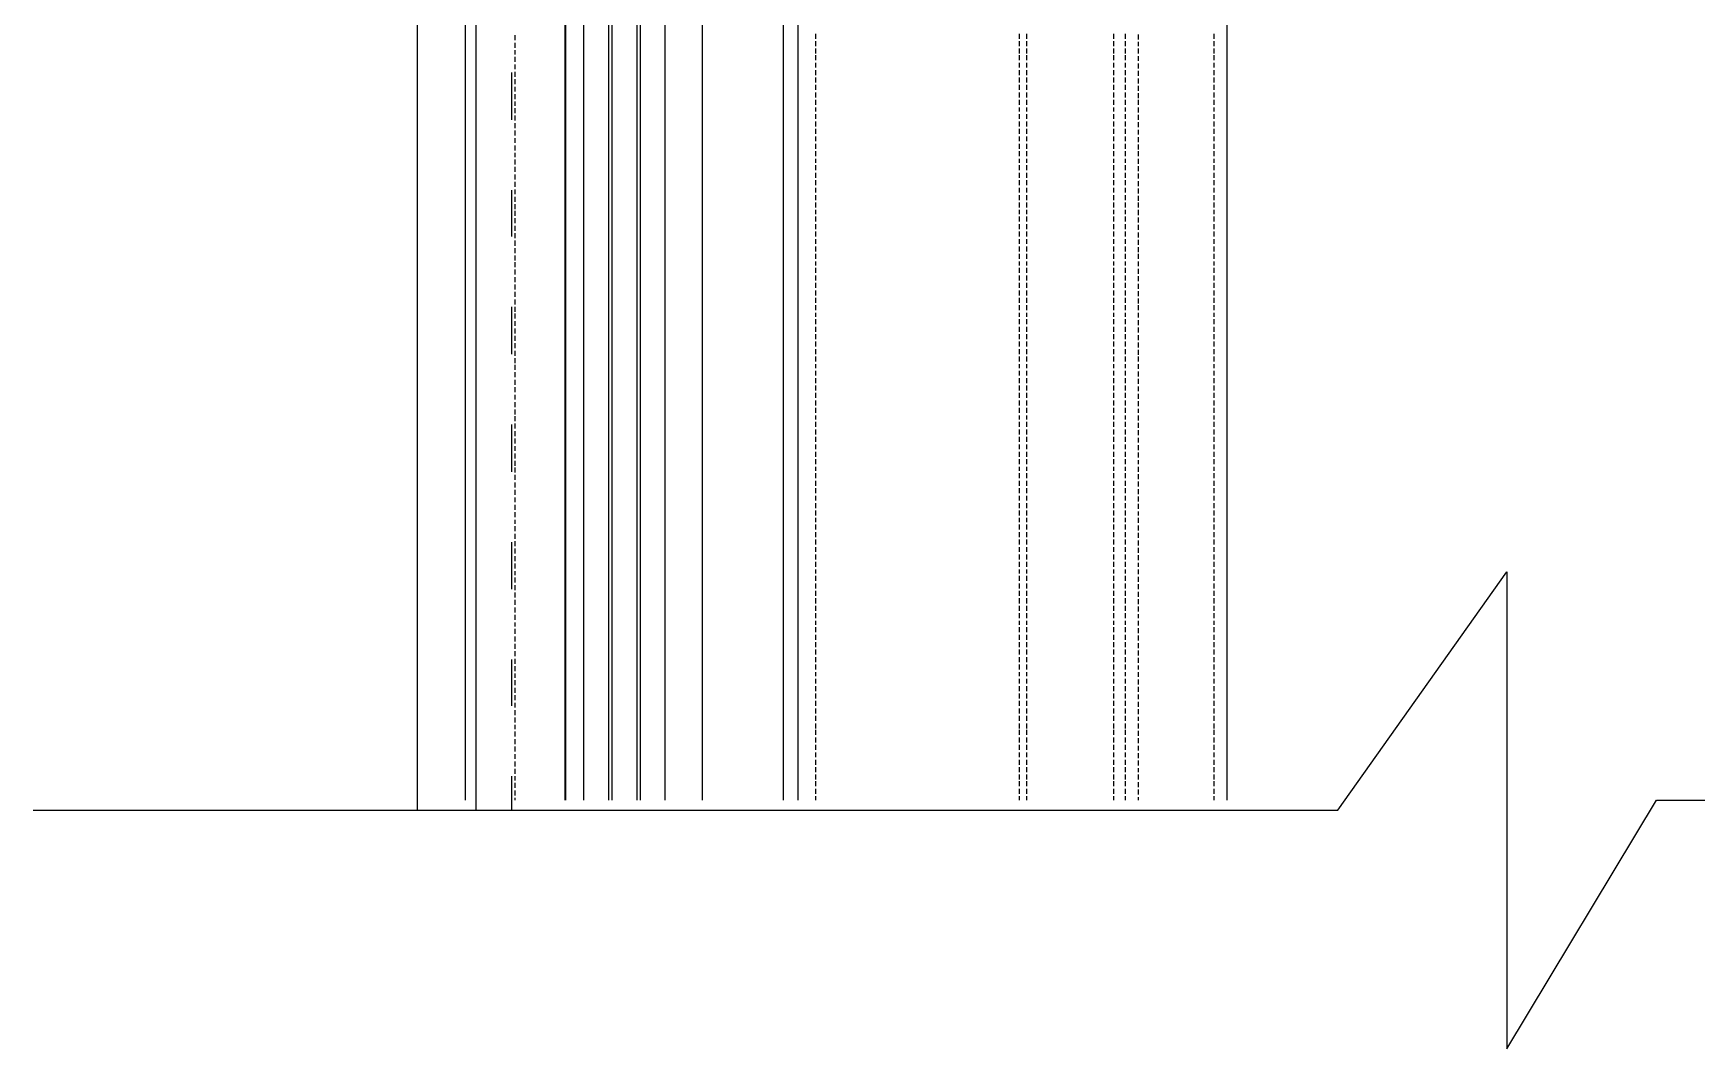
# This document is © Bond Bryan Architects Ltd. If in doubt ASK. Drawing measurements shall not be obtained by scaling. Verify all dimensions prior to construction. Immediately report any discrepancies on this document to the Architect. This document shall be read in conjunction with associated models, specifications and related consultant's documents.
# Model space of a CAD drawing. Header units: millimetres. Extents: x 14345 to 64157, y -11631 to -3212.
# Drawn here: x 18131 to 20257, y -11631 to -10333 of the extents above; entities that cross this region are included whole.
import ezdxf

# ---------------------------------------------------------------- set-up
doc = ezdxf.new("R2010")
doc.units = ezdxf.units.MM
doc.header["$MEASUREMENT"] = 0
doc.layers.add('NewA-Zz_30_30-P_ExternalReferenceDrawing', color=7, linetype='Continuous')

msp = doc.modelspace()

# ---------------------------------------------------------------- linework, layer by layer
at = {"layer": 'NewA-Zz_30_30-P_ExternalReferenceDrawing', "linetype": 'Continuous', "flags": 128}
for points in [[(18683.2, -11313.3), (18683.2, -7359.4)], [(18834.6, -11313.3), (18834.6, -7577.4), (19089.6, -7577.4), (19089.6, -11313.3)], [(18866.3, -7577.4), (18866.3, -11313.3)], [(18870.5, -7577.4), (18870.5, -11313.3)], [(18902.3, -7577.4), (18902.3, -11313.3)], [(18906.5, -7577.4), (18906.5, -11313.3)], [(18938.3, -7577.4), (18938.3, -11313.3)], [(18985.9, -7577.4), (18985.9, -11313.3)], [(18697, -11326), (18697, -7622.9)], [(18810.2, -7775.3), (18810.2, -11313.3)], [(18811.3, -7764.7), (18811.3, -11313.3)], [(19108.7, -7783.8), (19656.9, -7783.8), (19656.9, -11313.3)], [(19108.7, -11313.3), (19108.7, -7783.8), (19656.9, -7783.8)], [(18621.8, -11326), (18621.8, -9148)], [(18746.7, -10341.8), (18746.7, -10335.4)], [(19130.9, -10333.3), (19130.9, -10339.7)], [(19391.2, -10333.3), (19391.2, -10339.7)], [(19400.8, -10333.3), (19400.8, -10339.7)], [(19511.9, -10333.3), (19511.9, -10339.7)], [(19526.7, -10333.3), (19526.7, -10339.7)], [(19543.6, -10340.7), (19543.6, -10334.4)], [(19639.9, -10333.3), (19639.9, -10339.7)], [(18746.7, -10351.3), (18746.7, -10345)], [(18746.7, -10359.8), (18746.7, -10354.5)], [(19130.9, -10342.8), (19130.9, -10349.2)], [(19130.9, -10352.4), (19130.9, -10358.7)], [(19391.2, -10342.8), (19391.2, -10349.2)], [(19391.2, -10352.4), (19391.2, -10358.7)], [(19400.8, -10342.8), (19400.8, -10349.2)], [(19400.8, -10352.4), (19400.8, -10358.7)], [(19511.9, -10342.8), (19511.9, -10349.2)], [(19511.9, -10352.4), (19511.9, -10358.7)], [(19526.7, -10342.8), (19526.7, -10349.2)], [(19526.7, -10352.4), (19526.7, -10358.7)], [(19543.6, -10349.2), (19543.6, -10343.9)], [(19543.6, -10358.7), (19543.6, -10352.4)], [(19639.9, -10342.8), (19639.9, -10349.2)], [(19639.9, -10352.4), (19639.9, -10358.7)], [(18746.7, -10369.3), (18746.7, -10363)], [(18746.7, -10378.8), (18746.7, -10372.5)], [(19130.9, -10360.8), (19130.9, -10367.2)], [(19130.9, -10370.4), (19130.9, -10376.7)], [(19391.2, -10360.8), (19391.2, -10367.2)], [(19391.2, -10370.4), (19391.2, -10376.7)], [(19400.8, -10360.8), (19400.8, -10367.2)], [(19400.8, -10370.4), (19400.8, -10376.7)], [(19511.9, -10360.8), (19511.9, -10367.2)], [(19511.9, -10370.4), (19511.9, -10376.7)], [(19526.7, -10360.8), (19526.7, -10367.2)], [(19526.7, -10370.4), (19526.7, -10376.7)], [(19543.6, -10368.2), (19543.6, -10361.9)], [(19543.6, -10377.8), (19543.6, -10371.4)], [(19639.9, -10360.8), (19639.9, -10367.2)], [(19639.9, -10370.4), (19639.9, -10376.7)], [(18742.5, -10443.4), (18742.5, -10383.1)], [(18746.7, -10388.4), (18746.7, -10382)], [(18746.7, -10397.9), (18746.7, -10391.5)], [(19130.9, -10379.9), (19130.9, -10386.2)], [(19130.9, -10389.4), (19130.9, -10395.8)], [(19130.9, -10398.9), (19130.9, -10405.3)], [(19391.2, -10379.9), (19391.2, -10386.2)], [(19391.2, -10389.4), (19391.2, -10395.8)], [(19391.2, -10398.9), (19391.2, -10405.3)], [(19400.8, -10379.9), (19400.8, -10386.2)], [(19400.8, -10389.4), (19400.8, -10395.8)], [(19400.8, -10398.9), (19400.8, -10405.3)], [(19511.9, -10379.9), (19511.9, -10386.2)], [(19511.9, -10389.4), (19511.9, -10395.8)], [(19511.9, -10398.9), (19511.9, -10405.3)], [(19526.7, -10379.9), (19526.7, -10386.2)], [(19526.7, -10389.4), (19526.7, -10395.8)], [(19526.7, -10398.9), (19526.7, -10405.3)], [(19543.6, -10387.3), (19543.6, -10380.9)], [(19543.6, -10396.8), (19543.6, -10390.5)], [(19639.9, -10379.9), (19639.9, -10386.2)], [(19639.9, -10389.4), (19639.9, -10395.8)], [(19639.9, -10398.9), (19639.9, -10405.3)], [(18746.7, -10407.4), (18746.7, -10401.1)], [(18746.7, -10416.9), (18746.7, -10410.6)], [(18746.7, -10425.4), (18746.7, -10420.1)], [(19130.9, -10408.5), (19130.9, -10414.8)], [(19130.9, -10418), (19130.9, -10424.3)], [(19391.2, -10408.5), (19391.2, -10414.8)], [(19391.2, -10418), (19391.2, -10424.3)], [(19400.8, -10408.5), (19400.8, -10414.8)], [(19400.8, -10418), (19400.8, -10424.3)], [(19511.9, -10408.5), (19511.9, -10414.8)], [(19511.9, -10418), (19511.9, -10424.3)], [(19526.7, -10408.5), (19526.7, -10414.8)], [(19526.7, -10418), (19526.7, -10424.3)], [(19543.6, -10406.3), (19543.6, -10400)], [(19543.6, -10415.9), (19543.6, -10409.5)], [(19543.6, -10424.3), (19543.6, -10418)], [(19639.9, -10408.5), (19639.9, -10414.8)], [(19639.9, -10418), (19639.9, -10424.3)], [(18746.7, -10434.9), (18746.7, -10428.6)], [(18746.7, -10444.4), (18746.7, -10438.1)], [(19130.9, -10427.5), (19130.9, -10432.8)], [(19130.9, -10436), (19130.9, -10442.3)], [(19391.2, -10427.5), (19391.2, -10432.8)], [(19391.2, -10436), (19391.2, -10442.3)], [(19400.8, -10427.5), (19400.8, -10432.8)], [(19400.8, -10436), (19400.8, -10442.3)], [(19511.9, -10427.5), (19511.9, -10432.8)], [(19511.9, -10436), (19511.9, -10442.3)], [(19526.7, -10427.5), (19526.7, -10432.8)], [(19526.7, -10436), (19526.7, -10442.3)], [(19543.6, -10433.9), (19543.6, -10427.5)], [(19543.6, -10443.4), (19543.6, -10437)], [(19639.9, -10427.5), (19639.9, -10432.8)], [(19639.9, -10436), (19639.9, -10442.3)], [(18746.7, -10454), (18746.7, -10447.6)], [(18746.7, -10463.5), (18746.7, -10457.1)], [(19130.9, -10445.5), (19130.9, -10451.9)], [(19130.9, -10455), (19130.9, -10461.4)], [(19391.2, -10445.5), (19391.2, -10451.9)], [(19391.2, -10455), (19391.2, -10461.4)], [(19400.8, -10445.5), (19400.8, -10451.9)], [(19400.8, -10455), (19400.8, -10461.4)], [(19511.9, -10445.5), (19511.9, -10451.9)], [(19511.9, -10455), (19511.9, -10461.4)], [(19526.7, -10445.5), (19526.7, -10451.9)], [(19526.7, -10455), (19526.7, -10461.4)], [(19543.6, -10452.9), (19543.6, -10446.6)], [(19543.6, -10462.4), (19543.6, -10456.1)], [(19639.9, -10445.5), (19639.9, -10451.9)], [(19639.9, -10455), (19639.9, -10461.4)], [(18746.7, -10473), (18746.7, -10466.7)], [(18746.7, -10482.5), (18746.7, -10476.2)], [(19130.9, -10464.6), (19130.9, -10470.9)], [(19130.9, -10474.1), (19130.9, -10480.4)], [(19130.9, -10483.6), (19130.9, -10490)], [(19391.2, -10464.6), (19391.2, -10470.9)], [(19391.2, -10474.1), (19391.2, -10480.4)], [(19391.2, -10483.6), (19391.2, -10490)], [(19400.8, -10464.6), (19400.8, -10470.9)], [(19400.8, -10474.1), (19400.8, -10480.4)], [(19400.8, -10483.6), (19400.8, -10490)], [(19511.9, -10464.6), (19511.9, -10470.9)], [(19511.9, -10474.1), (19511.9, -10480.4)], [(19511.9, -10483.6), (19511.9, -10490)], [(19526.7, -10464.6), (19526.7, -10470.9)], [(19526.7, -10474.1), (19526.7, -10480.4)], [(19526.7, -10483.6), (19526.7, -10490)], [(19543.6, -10472), (19543.6, -10465.6)], [(19543.6, -10481.5), (19543.6, -10475.1)], [(19543.6, -10490), (19543.6, -10483.6)], [(19639.9, -10464.6), (19639.9, -10470.9)], [(19639.9, -10474.1), (19639.9, -10480.4)], [(19639.9, -10483.6), (19639.9, -10490)], [(18746.7, -10491), (18746.7, -10485.7)], [(18746.7, -10500.5), (18746.7, -10494.2)], [(18746.7, -10510.1), (18746.7, -10503.7)], [(19130.9, -10493.1), (19130.9, -10498.4)], [(19130.9, -10501.6), (19130.9, -10507.9)], [(19391.2, -10493.1), (19391.2, -10498.4)], [(19391.2, -10501.6), (19391.2, -10507.9)], [(19400.8, -10493.1), (19400.8, -10498.4)], [(19400.8, -10501.6), (19400.8, -10507.9)], [(19511.9, -10493.1), (19511.9, -10498.4)], [(19511.9, -10501.6), (19511.9, -10507.9)], [(19526.7, -10493.1), (19526.7, -10498.4)], [(19526.7, -10501.6), (19526.7, -10507.9)], [(19543.6, -10499.5), (19543.6, -10493.1)], [(19543.6, -10509), (19543.6, -10502.7)], [(19639.9, -10493.1), (19639.9, -10498.4)], [(19639.9, -10501.6), (19639.9, -10507.9)], [(18746.7, -10519.6), (18746.7, -10513.2)], [(18746.7, -10529.1), (18746.7, -10522.8)], [(19130.9, -10511.1), (19130.9, -10517.5)], [(19130.9, -10520.6), (19130.9, -10527)], [(19391.2, -10511.1), (19391.2, -10517.5)], [(19391.2, -10520.6), (19391.2, -10527)], [(19400.8, -10511.1), (19400.8, -10517.5)], [(19400.8, -10520.6), (19400.8, -10527)], [(19511.9, -10511.1), (19511.9, -10517.5)], [(19511.9, -10520.6), (19511.9, -10527)], [(19526.7, -10511.1), (19526.7, -10517.5)], [(19526.7, -10520.6), (19526.7, -10527)], [(19543.6, -10518.5), (19543.6, -10512.2)], [(19543.6, -10528.1), (19543.6, -10521.7)], [(19639.9, -10511.1), (19639.9, -10517.5)], [(19639.9, -10520.6), (19639.9, -10527)], [(18742.5, -10592.6), (18742.5, -10533.3)], [(18746.7, -10538.6), (18746.7, -10532.3)], [(18746.7, -10548.2), (18746.7, -10541.8)], [(19130.9, -10530.2), (19130.9, -10536.5)], [(19130.9, -10539.7), (19130.9, -10546)], [(19391.2, -10530.2), (19391.2, -10536.5)], [(19391.2, -10539.7), (19391.2, -10546)], [(19400.8, -10530.2), (19400.8, -10536.5)], [(19400.8, -10539.7), (19400.8, -10546)], [(19511.9, -10530.2), (19511.9, -10536.5)], [(19511.9, -10539.7), (19511.9, -10546)], [(19526.7, -10530.2), (19526.7, -10536.5)], [(19526.7, -10539.7), (19526.7, -10546)], [(19543.6, -10537.6), (19543.6, -10531.2)], [(19543.6, -10547.1), (19543.6, -10540.8)], [(19639.9, -10530.2), (19639.9, -10536.5)], [(19639.9, -10539.7), (19639.9, -10546)], [(18746.7, -10557.7), (18746.7, -10551.3)], [(18746.7, -10566.2), (18746.7, -10559.8)], [(18746.7, -10575.7), (18746.7, -10569.3)], [(19130.9, -10549.2), (19130.9, -10555.6)], [(19130.9, -10558.7), (19130.9, -10564)], [(19130.9, -10567.2), (19130.9, -10573.6)], [(19391.2, -10549.2), (19391.2, -10555.6)], [(19391.2, -10558.7), (19391.2, -10564)], [(19391.2, -10567.2), (19391.2, -10573.6)], [(19400.8, -10549.2), (19400.8, -10555.6)], [(19400.8, -10558.7), (19400.8, -10564)], [(19400.8, -10567.2), (19400.8, -10573.6)], [(19511.9, -10549.2), (19511.9, -10555.6)], [(19511.9, -10558.7), (19511.9, -10564)], [(19511.9, -10567.2), (19511.9, -10573.6)], [(19526.7, -10549.2), (19526.7, -10555.6)], [(19526.7, -10558.7), (19526.7, -10564)], [(19526.7, -10567.2), (19526.7, -10573.6)], [(19543.6, -10555.6), (19543.6, -10549.2)], [(19543.6, -10565.1), (19543.6, -10558.7)], [(19543.6, -10574.6), (19543.6, -10568.3)], [(19639.9, -10549.2), (19639.9, -10555.6)], [(19639.9, -10558.7), (19639.9, -10564)], [(19639.9, -10567.2), (19639.9, -10573.6)], [(18746.7, -10585.2), (18746.7, -10578.9)], [(18746.7, -10594.7), (18746.7, -10588.4)], [(19130.9, -10576.7), (19130.9, -10583.1)], [(19130.9, -10586.3), (19130.9, -10592.6)], [(19391.2, -10576.7), (19391.2, -10583.1)], [(19391.2, -10586.3), (19391.2, -10592.6)], [(19400.8, -10576.7), (19400.8, -10583.1)], [(19400.8, -10586.3), (19400.8, -10592.6)], [(19511.9, -10576.7), (19511.9, -10583.1)], [(19511.9, -10586.3), (19511.9, -10592.6)], [(19526.7, -10576.7), (19526.7, -10583.1)], [(19526.7, -10586.3), (19526.7, -10592.6)], [(19543.6, -10584.1), (19543.6, -10577.8)], [(19543.6, -10593.7), (19543.6, -10587.3)], [(19639.9, -10576.7), (19639.9, -10583.1)], [(19639.9, -10586.3), (19639.9, -10592.6)], [(18746.7, -10604.3), (18746.7, -10597.9)], [(18746.7, -10613.8), (18746.7, -10607.4)], [(19130.9, -10595.8), (19130.9, -10602.1)], [(19130.9, -10605.3), (19130.9, -10611.7)], [(19391.2, -10595.8), (19391.2, -10602.1)], [(19391.2, -10605.3), (19391.2, -10611.7)], [(19400.8, -10595.8), (19400.8, -10602.1)], [(19400.8, -10605.3), (19400.8, -10611.7)], [(19511.9, -10595.8), (19511.9, -10602.1)], [(19511.9, -10605.3), (19511.9, -10611.7)], [(19526.7, -10595.8), (19526.7, -10602.1)], [(19526.7, -10605.3), (19526.7, -10611.7)], [(19543.6, -10603.2), (19543.6, -10596.8)], [(19543.6, -10612.7), (19543.6, -10606.4)], [(19639.9, -10595.8), (19639.9, -10602.1)], [(19639.9, -10605.3), (19639.9, -10611.7)], [(18746.7, -10623.3), (18746.7, -10617)], [(18746.7, -10631.8), (18746.7, -10625.4)], [(19130.9, -10614.8), (19130.9, -10621.2)], [(19130.9, -10624.4), (19130.9, -10629.7)], [(19130.9, -10632.8), (19130.9, -10639.2)], [(19391.2, -10614.8), (19391.2, -10621.2)], [(19391.2, -10624.4), (19391.2, -10629.7)], [(19391.2, -10632.8), (19391.2, -10639.2)], [(19400.8, -10614.8), (19400.8, -10621.2)], [(19400.8, -10624.4), (19400.8, -10629.7)], [(19400.8, -10632.8), (19400.8, -10639.2)], [(19511.9, -10614.8), (19511.9, -10621.2)], [(19511.9, -10624.4), (19511.9, -10629.7)], [(19511.9, -10632.8), (19511.9, -10639.2)], [(19526.7, -10614.8), (19526.7, -10621.2)], [(19526.7, -10624.4), (19526.7, -10629.7)], [(19526.7, -10632.8), (19526.7, -10639.2)], [(19543.6, -10621.2), (19543.6, -10614.8)], [(19543.6, -10630.7), (19543.6, -10624.4)], [(19639.9, -10614.8), (19639.9, -10621.2)], [(19639.9, -10624.4), (19639.9, -10629.7)], [(19639.9, -10632.8), (19639.9, -10639.2)], [(18746.7, -10641.3), (18746.7, -10634.9)], [(18746.7, -10650.8), (18746.7, -10644.5)], [(18746.7, -10660.3), (18746.7, -10654)], [(19130.9, -10642.4), (19130.9, -10648.7)], [(19130.9, -10651.9), (19130.9, -10658.2)], [(19391.2, -10642.4), (19391.2, -10648.7)], [(19391.2, -10651.9), (19391.2, -10658.2)], [(19400.8, -10642.4), (19400.8, -10648.7)], [(19400.8, -10651.9), (19400.8, -10658.2)], [(19511.9, -10642.4), (19511.9, -10648.7)], [(19511.9, -10651.9), (19511.9, -10658.2)], [(19526.7, -10642.4), (19526.7, -10648.7)], [(19526.7, -10651.9), (19526.7, -10658.2)], [(19543.6, -10640.2), (19543.6, -10633.9)], [(19543.6, -10649.8), (19543.6, -10643.4)], [(19543.6, -10659.3), (19543.6, -10652.9)], [(19639.9, -10642.4), (19639.9, -10648.7)], [(19639.9, -10651.9), (19639.9, -10658.2)], [(18746.7, -10669.9), (18746.7, -10663.5)], [(18746.7, -10679.4), (18746.7, -10673)], [(19130.9, -10661.4), (19130.9, -10667.8)], [(19130.9, -10670.9), (19130.9, -10677.3)], [(19391.2, -10661.4), (19391.2, -10667.8)], [(19391.2, -10670.9), (19391.2, -10677.3)], [(19400.8, -10661.4), (19400.8, -10667.8)], [(19400.8, -10670.9), (19400.8, -10677.3)], [(19511.9, -10661.4), (19511.9, -10667.8)], [(19511.9, -10670.9), (19511.9, -10677.3)], [(19526.7, -10661.4), (19526.7, -10667.8)], [(19526.7, -10670.9), (19526.7, -10677.3)], [(19543.6, -10668.8), (19543.6, -10662.5)], [(19543.6, -10678.3), (19543.6, -10672)], [(19639.9, -10661.4), (19639.9, -10667.8)], [(19639.9, -10670.9), (19639.9, -10677.3)], [(18742.5, -10742.9), (18742.5, -10682.6)], [(18746.7, -10688.9), (18746.7, -10682.6)], [(18746.7, -10697.4), (18746.7, -10691)], [(19130.9, -10680.5), (19130.9, -10686.8)], [(19130.9, -10690), (19130.9, -10695.3)], [(19391.2, -10680.5), (19391.2, -10686.8)], [(19391.2, -10690), (19391.2, -10695.3)], [(19400.8, -10680.5), (19400.8, -10686.8)], [(19400.8, -10690), (19400.8, -10695.3)], [(19511.9, -10680.5), (19511.9, -10686.8)], [(19511.9, -10690), (19511.9, -10695.3)], [(19526.7, -10680.5), (19526.7, -10686.8)], [(19526.7, -10690), (19526.7, -10695.3)], [(19543.6, -10686.8), (19543.6, -10680.5)], [(19543.6, -10696.3), (19543.6, -10690)], [(19639.9, -10680.5), (19639.9, -10686.8)], [(19639.9, -10690), (19639.9, -10695.3)], [(18746.7, -10706.9), (18746.7, -10700.6)], [(18746.7, -10716.4), (18746.7, -10710.1)], [(19130.9, -10698.4), (19130.9, -10704.8)], [(19130.9, -10708), (19130.9, -10714.3)], [(19130.9, -10717.5), (19130.9, -10723.8)], [(19391.2, -10698.4), (19391.2, -10704.8)], [(19391.2, -10708), (19391.2, -10714.3)], [(19391.2, -10717.5), (19391.2, -10723.8)], [(19400.8, -10698.4), (19400.8, -10704.8)], [(19400.8, -10708), (19400.8, -10714.3)], [(19400.8, -10717.5), (19400.8, -10723.8)], [(19511.9, -10698.4), (19511.9, -10704.8)], [(19511.9, -10708), (19511.9, -10714.3)], [(19511.9, -10717.5), (19511.9, -10723.8)], [(19526.7, -10698.4), (19526.7, -10704.8)], [(19526.7, -10708), (19526.7, -10714.3)], [(19526.7, -10717.5), (19526.7, -10723.8)], [(19543.6, -10705.9), (19543.6, -10699.5)], [(19543.6, -10715.4), (19543.6, -10709)], [(19543.6, -10724.9), (19543.6, -10718.6)], [(19639.9, -10698.4), (19639.9, -10704.8)], [(19639.9, -10708), (19639.9, -10714.3)], [(19639.9, -10717.5), (19639.9, -10723.8)], [(18746.7, -10726), (18746.7, -10719.6)], [(18746.7, -10735.5), (18746.7, -10729.1)], [(18746.7, -10745), (18746.7, -10738.7)], [(19130.9, -10727), (19130.9, -10733.4)], [(19130.9, -10736.5), (19130.9, -10742.9)], [(19391.2, -10727), (19391.2, -10733.4)], [(19391.2, -10736.5), (19391.2, -10742.9)], [(19400.8, -10727), (19400.8, -10733.4)], [(19400.8, -10736.5), (19400.8, -10742.9)], [(19511.9, -10727), (19511.9, -10733.4)], [(19511.9, -10736.5), (19511.9, -10742.9)], [(19526.7, -10727), (19526.7, -10733.4)], [(19526.7, -10736.5), (19526.7, -10742.9)], [(19543.6, -10734.4), (19543.6, -10728.1)], [(19543.6, -10744), (19543.6, -10737.6)], [(19639.9, -10727), (19639.9, -10733.4)], [(19639.9, -10736.5), (19639.9, -10742.9)], [(18746.7, -10754.5), (18746.7, -10748.2)], [(18746.7, -10763), (18746.7, -10756.7)], [(19130.9, -10746.1), (19130.9, -10752.4)], [(19130.9, -10755.6), (19130.9, -10760.9)], [(19391.2, -10746.1), (19391.2, -10752.4)], [(19391.2, -10755.6), (19391.2, -10760.9)], [(19400.8, -10746.1), (19400.8, -10752.4)], [(19400.8, -10755.6), (19400.8, -10760.9)], [(19511.9, -10746.1), (19511.9, -10752.4)], [(19511.9, -10755.6), (19511.9, -10760.9)], [(19526.7, -10746.1), (19526.7, -10752.4)], [(19526.7, -10755.6), (19526.7, -10760.9)], [(19543.6, -10752.4), (19543.6, -10746.1)], [(19543.6, -10761.9), (19543.6, -10755.6)], [(19639.9, -10746.1), (19639.9, -10752.4)], [(19639.9, -10755.6), (19639.9, -10760.9)], [(18746.7, -10772.5), (18746.7, -10766.2)], [(18746.7, -10782.1), (18746.7, -10775.7)], [(19130.9, -10764.1), (19130.9, -10770.4)], [(19130.9, -10773.6), (19130.9, -10779.9)], [(19391.2, -10764.1), (19391.2, -10770.4)], [(19391.2, -10773.6), (19391.2, -10779.9)], [(19400.8, -10764.1), (19400.8, -10770.4)], [(19400.8, -10773.6), (19400.8, -10779.9)], [(19511.9, -10764.1), (19511.9, -10770.4)], [(19511.9, -10773.6), (19511.9, -10779.9)], [(19526.7, -10764.1), (19526.7, -10770.4)], [(19526.7, -10773.6), (19526.7, -10779.9)], [(19543.6, -10771.5), (19543.6, -10765.1)], [(19543.6, -10781), (19543.6, -10774.6)], [(19639.9, -10764.1), (19639.9, -10770.4)], [(19639.9, -10773.6), (19639.9, -10779.9)], [(18746.7, -10791.6), (18746.7, -10785.2)], [(18746.7, -10801.1), (18746.7, -10794.8)], [(19130.9, -10783.1), (19130.9, -10789.5)], [(19130.9, -10792.6), (19130.9, -10799)], [(19130.9, -10802.2), (19130.9, -10808.5)], [(19391.2, -10783.1), (19391.2, -10789.5)], [(19391.2, -10792.6), (19391.2, -10799)], [(19391.2, -10802.2), (19391.2, -10808.5)], [(19400.8, -10783.1), (19400.8, -10789.5)], [(19400.8, -10792.6), (19400.8, -10799)], [(19400.8, -10802.2), (19400.8, -10808.5)], [(19511.9, -10783.1), (19511.9, -10789.5)], [(19511.9, -10792.6), (19511.9, -10799)], [(19511.9, -10802.2), (19511.9, -10808.5)], [(19526.7, -10783.1), (19526.7, -10789.5)], [(19526.7, -10792.6), (19526.7, -10799)], [(19526.7, -10802.2), (19526.7, -10808.5)], [(19543.6, -10790.5), (19543.6, -10784.2)], [(19543.6, -10800), (19543.6, -10793.7)], [(19543.6, -10809.6), (19543.6, -10803.2)], [(19639.9, -10783.1), (19639.9, -10789.5)], [(19639.9, -10792.6), (19639.9, -10799)], [(19639.9, -10802.2), (19639.9, -10808.5)], [(18746.7, -10810.6), (18746.7, -10804.3)], [(18746.7, -10820.2), (18746.7, -10813.8)], [(18746.7, -10828.6), (18746.7, -10822.3)], [(19130.9, -10811.7), (19130.9, -10818)], [(19130.9, -10821.2), (19130.9, -10826.5)], [(19391.2, -10811.7), (19391.2, -10818)], [(19391.2, -10821.2), (19391.2, -10826.5)], [(19400.8, -10811.7), (19400.8, -10818)], [(19400.8, -10821.2), (19400.8, -10826.5)], [(19511.9, -10811.7), (19511.9, -10818)], [(19511.9, -10821.2), (19511.9, -10826.5)], [(19526.7, -10811.7), (19526.7, -10818)], [(19526.7, -10821.2), (19526.7, -10826.5)], [(19543.6, -10818), (19543.6, -10812.7)], [(19543.6, -10827.6), (19543.6, -10821.2)], [(19639.9, -10811.7), (19639.9, -10818)], [(19639.9, -10821.2), (19639.9, -10826.5)], [(18742.5, -10893.2), (18742.5, -10832.9)], [(18746.7, -10838.1), (18746.7, -10831.8)], [(18746.7, -10847.7), (18746.7, -10841.3)], [(19130.9, -10829.7), (19130.9, -10836)], [(19130.9, -10839.2), (19130.9, -10845.6)], [(19391.2, -10829.7), (19391.2, -10836)], [(19391.2, -10839.2), (19391.2, -10845.6)], [(19400.8, -10829.7), (19400.8, -10836)], [(19400.8, -10839.2), (19400.8, -10845.6)], [(19511.9, -10829.7), (19511.9, -10836)], [(19511.9, -10839.2), (19511.9, -10845.6)], [(19526.7, -10829.7), (19526.7, -10836)], [(19526.7, -10839.2), (19526.7, -10845.6)], [(19543.6, -10837.1), (19543.6, -10830.7)], [(19543.6, -10846.6), (19543.6, -10840.3)], [(19639.9, -10829.7), (19639.9, -10836)], [(19639.9, -10839.2), (19639.9, -10845.6)], [(18746.7, -10857.2), (18746.7, -10850.8)], [(18746.7, -10866.7), (18746.7, -10860.4)], [(19130.9, -10848.7), (19130.9, -10855.1)], [(19130.9, -10858.3), (19130.9, -10864.6)], [(19391.2, -10848.7), (19391.2, -10855.1)], [(19391.2, -10858.3), (19391.2, -10864.6)], [(19400.8, -10848.7), (19400.8, -10855.1)], [(19400.8, -10858.3), (19400.8, -10864.6)], [(19511.9, -10848.7), (19511.9, -10855.1)], [(19511.9, -10858.3), (19511.9, -10864.6)], [(19526.7, -10848.7), (19526.7, -10855.1)], [(19526.7, -10858.3), (19526.7, -10864.6)], [(19543.6, -10856.1), (19543.6, -10849.8)], [(19543.6, -10865.7), (19543.6, -10859.3)], [(19639.9, -10848.7), (19639.9, -10855.1)], [(19639.9, -10858.3), (19639.9, -10864.6)], [(18746.7, -10876.2), (18746.7, -10869.9)], [(18746.7, -10885.8), (18746.7, -10879.4)], [(18746.7, -10894.2), (18746.7, -10887.9)], [(19130.9, -10867.8), (19130.9, -10874.1)], [(19130.9, -10877.3), (19130.9, -10883.7)], [(19130.9, -10886.8), (19130.9, -10892.1)], [(19391.2, -10867.8), (19391.2, -10874.1)], [(19391.2, -10877.3), (19391.2, -10883.7)], [(19391.2, -10886.8), (19391.2, -10892.1)], [(19400.8, -10867.8), (19400.8, -10874.1)], [(19400.8, -10877.3), (19400.8, -10883.7)], [(19400.8, -10886.8), (19400.8, -10892.1)], [(19511.9, -10867.8), (19511.9, -10874.1)], [(19511.9, -10877.3), (19511.9, -10883.7)], [(19511.9, -10886.8), (19511.9, -10892.1)], [(19526.7, -10867.8), (19526.7, -10874.1)], [(19526.7, -10877.3), (19526.7, -10883.7)], [(19526.7, -10886.8), (19526.7, -10892.1)], [(19543.6, -10875.2), (19543.6, -10868.8)], [(19543.6, -10883.7), (19543.6, -10878.4)], [(19543.6, -10893.2), (19543.6, -10886.8)], [(19639.9, -10867.8), (19639.9, -10874.1)], [(19639.9, -10877.3), (19639.9, -10883.7)], [(19639.9, -10886.8), (19639.9, -10892.1)], [(18746.7, -10903.8), (18746.7, -10897.4)], [(18746.7, -10913.3), (18746.7, -10906.9)], [(19130.9, -10895.3), (19130.9, -10901.6)], [(19130.9, -10904.8), (19130.9, -10911.2)], [(19391.2, -10895.3), (19391.2, -10901.6)], [(19391.2, -10904.8), (19391.2, -10911.2)], [(19400.8, -10895.3), (19400.8, -10901.6)], [(19400.8, -10904.8), (19400.8, -10911.2)], [(19511.9, -10895.3), (19511.9, -10901.6)], [(19511.9, -10904.8), (19511.9, -10911.2)], [(19526.7, -10895.3), (19526.7, -10901.6)], [(19526.7, -10904.8), (19526.7, -10911.2)], [(19543.6, -10902.7), (19543.6, -10896.4)], [(19543.6, -10912.2), (19543.6, -10905.9)], [(19639.9, -10895.3), (19639.9, -10901.6)], [(19639.9, -10904.8), (19639.9, -10911.2)], [(18746.7, -10922.8), (18746.7, -10916.5)], [(18746.7, -10932.3), (18746.7, -10926)], [(19130.9, -10914.3), (19130.9, -10920.7)], [(19130.9, -10923.9), (19130.9, -10930.2)], [(19391.2, -10914.3), (19391.2, -10920.7)], [(19391.2, -10923.9), (19391.2, -10930.2)], [(19400.8, -10914.3), (19400.8, -10920.7)], [(19400.8, -10923.9), (19400.8, -10930.2)], [(19511.9, -10914.3), (19511.9, -10920.7)], [(19511.9, -10923.9), (19511.9, -10930.2)], [(19526.7, -10914.3), (19526.7, -10920.7)], [(19526.7, -10923.9), (19526.7, -10930.2)], [(19543.6, -10921.8), (19543.6, -10915.4)], [(19543.6, -10931.3), (19543.6, -10924.9)], [(19639.9, -10914.3), (19639.9, -10920.7)], [(19639.9, -10923.9), (19639.9, -10930.2)], [(18746.7, -10941.9), (18746.7, -10935.5)], [(18746.7, -10951.4), (18746.7, -10945)], [(19130.9, -10933.4), (19130.9, -10939.7)], [(19130.9, -10942.9), (19130.9, -10949.3)], [(19130.9, -10952.4), (19130.9, -10957.7)], [(19391.2, -10933.4), (19391.2, -10939.7)], [(19391.2, -10942.9), (19391.2, -10949.3)], [(19391.2, -10952.4), (19391.2, -10957.7)], [(19400.8, -10933.4), (19400.8, -10939.7)], [(19400.8, -10942.9), (19400.8, -10949.3)], [(19400.8, -10952.4), (19400.8, -10957.7)], [(19511.9, -10933.4), (19511.9, -10939.7)], [(19511.9, -10942.9), (19511.9, -10949.3)], [(19511.9, -10952.4), (19511.9, -10957.7)], [(19526.7, -10933.4), (19526.7, -10939.7)], [(19526.7, -10942.9), (19526.7, -10949.3)], [(19526.7, -10952.4), (19526.7, -10957.7)], [(19543.6, -10940.8), (19543.6, -10934.5)], [(19543.6, -10949.3), (19543.6, -10944)], [(19543.6, -10958.8), (19543.6, -10952.4)], [(19639.9, -10933.4), (19639.9, -10939.7)], [(19639.9, -10942.9), (19639.9, -10949.3)], [(19639.9, -10952.4), (19639.9, -10957.7)], [(18746.7, -10959.9), (18746.7, -10954.6)], [(18746.7, -10969.4), (18746.7, -10963)], [(18746.7, -10978.9), (18746.7, -10972.6)], [(19130.9, -10960.9), (19130.9, -10967.3)], [(19130.9, -10970.4), (19130.9, -10976.8)], [(19391.2, -10960.9), (19391.2, -10967.3)], [(19391.2, -10970.4), (19391.2, -10976.8)], [(19400.8, -10960.9), (19400.8, -10967.3)], [(19400.8, -10970.4), (19400.8, -10976.8)], [(19511.9, -10960.9), (19511.9, -10967.3)], [(19511.9, -10970.4), (19511.9, -10976.8)], [(19526.7, -10960.9), (19526.7, -10967.3)], [(19526.7, -10970.4), (19526.7, -10976.8)], [(19543.6, -10968.3), (19543.6, -10962)], [(19543.6, -10977.8), (19543.6, -10971.5)], [(19639.9, -10960.9), (19639.9, -10967.3)], [(19639.9, -10970.4), (19639.9, -10976.8)], [(18742.5, -11043.5), (18742.5, -10983.1)], [(18746.7, -10988.4), (18746.7, -10982.1)], [(18746.7, -10998), (18746.7, -10991.6)], [(19130.9, -10980), (19130.9, -10986.3)], [(19130.9, -10989.5), (19130.9, -10995.8)], [(19391.2, -10980), (19391.2, -10986.3)], [(19391.2, -10989.5), (19391.2, -10995.8)], [(19400.8, -10980), (19400.8, -10986.3)], [(19400.8, -10989.5), (19400.8, -10995.8)], [(19511.9, -10980), (19511.9, -10986.3)], [(19511.9, -10989.5), (19511.9, -10995.8)], [(19526.7, -10980), (19526.7, -10986.3)], [(19526.7, -10989.5), (19526.7, -10995.8)], [(19543.6, -10987.4), (19543.6, -10981)], [(19543.6, -10996.9), (19543.6, -10990.5)], [(19639.9, -10980), (19639.9, -10986.3)], [(19639.9, -10989.5), (19639.9, -10995.8)], [(18746.7, -11007.5), (18746.7, -11001.1)], [(18746.7, -11017), (18746.7, -11010.7)], [(19130.9, -10999), (19130.9, -11005.4)], [(19130.9, -11008.5), (19130.9, -11014.9)], [(19391.2, -10999), (19391.2, -11005.4)], [(19391.2, -11008.5), (19391.2, -11014.9)], [(19400.8, -10999), (19400.8, -11005.4)], [(19400.8, -11008.5), (19400.8, -11014.9)], [(19511.9, -10999), (19511.9, -11005.4)], [(19511.9, -11008.5), (19511.9, -11014.9)], [(19526.7, -10999), (19526.7, -11005.4)], [(19526.7, -11008.5), (19526.7, -11014.9)], [(19543.6, -11006.4), (19543.6, -11000.1)], [(19543.6, -11014.9), (19543.6, -11009.6)], [(19639.9, -10999), (19639.9, -11005.4)], [(19639.9, -11008.5), (19639.9, -11014.9)], [(18130.8, -11326), (19798.7, -11326), (20014.6, -11021.2), (20014.6, -11630.8), (20206.2, -11313.3), (21330.1, -11313.3)], [(18746.7, -11025.5), (18746.7, -11020.2)], [(18746.7, -11035), (18746.7, -11028.6)], [(19130.9, -11018.1), (19130.9, -11023.4)], [(19130.9, -11026.5), (19130.9, -11032.9)], [(19130.9, -11036.1), (19130.9, -11042.4)], [(19391.2, -11018.1), (19391.2, -11023.4)], [(19391.2, -11026.5), (19391.2, -11032.9)], [(19391.2, -11036.1), (19391.2, -11042.4)], [(19400.8, -11018.1), (19400.8, -11023.4)], [(19400.8, -11026.5), (19400.8, -11032.9)], [(19400.8, -11036.1), (19400.8, -11042.4)], [(19511.9, -11018.1), (19511.9, -11023.4)], [(19511.9, -11026.5), (19511.9, -11032.9)], [(19511.9, -11036.1), (19511.9, -11042.4)], [(19526.7, -11018.1), (19526.7, -11023.4)], [(19526.7, -11026.5), (19526.7, -11032.9)], [(19526.7, -11036.1), (19526.7, -11042.4)], [(19543.6, -11024.4), (19543.6, -11018.1)], [(19543.6, -11033.9), (19543.6, -11027.6)], [(19543.6, -11043.5), (19543.6, -11037.1)], [(19639.9, -11018.1), (19639.9, -11023.4)], [(19639.9, -11026.5), (19639.9, -11032.9)], [(19639.9, -11036.1), (19639.9, -11042.4)], [(18746.7, -11044.5), (18746.7, -11038.2)], [(18746.7, -11054), (18746.7, -11047.7)], [(18746.7, -11063.6), (18746.7, -11057.2)], [(19130.9, -11045.6), (19130.9, -11051.9)], [(19130.9, -11055.1), (19130.9, -11061.5)], [(19391.2, -11045.6), (19391.2, -11051.9)], [(19391.2, -11055.1), (19391.2, -11061.5)], [(19400.8, -11045.6), (19400.8, -11051.9)], [(19400.8, -11055.1), (19400.8, -11061.5)], [(19511.9, -11045.6), (19511.9, -11051.9)], [(19511.9, -11055.1), (19511.9, -11061.5)], [(19526.7, -11045.6), (19526.7, -11051.9)], [(19526.7, -11055.1), (19526.7, -11061.5)], [(19543.6, -11053), (19543.6, -11046.6)], [(19543.6, -11062.5), (19543.6, -11056.2)], [(19639.9, -11045.6), (19639.9, -11051.9)], [(19639.9, -11055.1), (19639.9, -11061.5)], [(18746.7, -11073.1), (18746.7, -11066.7)], [(18746.7, -11082.6), (18746.7, -11076.3)], [(19130.9, -11064.6), (19130.9, -11071)], [(19130.9, -11074.2), (19130.9, -11080.5)], [(19391.2, -11064.6), (19391.2, -11071)], [(19391.2, -11074.2), (19391.2, -11080.5)], [(19400.8, -11064.6), (19400.8, -11071)], [(19400.8, -11074.2), (19400.8, -11080.5)], [(19511.9, -11064.6), (19511.9, -11071)], [(19511.9, -11074.2), (19511.9, -11080.5)], [(19526.7, -11064.6), (19526.7, -11071)], [(19526.7, -11074.2), (19526.7, -11080.5)], [(19543.6, -11072), (19543.6, -11065.7)], [(19543.6, -11080.5), (19543.6, -11075.2)], [(19639.9, -11064.6), (19639.9, -11071)], [(19639.9, -11074.2), (19639.9, -11080.5)], [(18746.7, -11091.1), (18746.7, -11085.8)], [(18746.7, -11100.6), (18746.7, -11094.3)], [(19130.9, -11083.7), (19130.9, -11089)], [(19130.9, -11092.1), (19130.9, -11098.5)], [(19391.2, -11083.7), (19391.2, -11089)], [(19391.2, -11092.1), (19391.2, -11098.5)], [(19400.8, -11083.7), (19400.8, -11089)], [(19400.8, -11092.1), (19400.8, -11098.5)], [(19511.9, -11083.7), (19511.9, -11089)], [(19511.9, -11092.1), (19511.9, -11098.5)], [(19526.7, -11083.7), (19526.7, -11089)], [(19526.7, -11092.1), (19526.7, -11098.5)], [(19543.6, -11090), (19543.6, -11083.7)], [(19543.6, -11099.6), (19543.6, -11093.2)], [(19639.9, -11083.7), (19639.9, -11089)], [(19639.9, -11092.1), (19639.9, -11098.5)], [(18746.7, -11110.1), (18746.7, -11103.8)], [(18746.7, -11119.7), (18746.7, -11113.3)], [(19130.9, -11101.7), (19130.9, -11108)], [(19130.9, -11111.2), (19130.9, -11117.5)], [(19130.9, -11120.7), (19130.9, -11127.1)], [(19391.2, -11101.7), (19391.2, -11108)], [(19391.2, -11111.2), (19391.2, -11117.5)], [(19391.2, -11120.7), (19391.2, -11127.1)], [(19400.8, -11101.7), (19400.8, -11108)], [(19400.8, -11111.2), (19400.8, -11117.5)], [(19400.8, -11120.7), (19400.8, -11127.1)], [(19511.9, -11101.7), (19511.9, -11108)], [(19511.9, -11111.2), (19511.9, -11117.5)], [(19511.9, -11120.7), (19511.9, -11127.1)], [(19526.7, -11101.7), (19526.7, -11108)], [(19526.7, -11111.2), (19526.7, -11117.5)], [(19526.7, -11120.7), (19526.7, -11127.1)], [(19543.6, -11109.1), (19543.6, -11102.7)], [(19543.6, -11118.6), (19543.6, -11112.3)], [(19543.6, -11128.1), (19543.6, -11121.8)], [(19639.9, -11101.7), (19639.9, -11108)], [(19639.9, -11111.2), (19639.9, -11117.5)], [(19639.9, -11120.7), (19639.9, -11127.1)], [(18742.5, -11192.7), (18742.5, -11133.4)], [(18746.7, -11129.2), (18746.7, -11122.8)], [(18746.7, -11138.7), (18746.7, -11132.4)], [(18746.7, -11148.2), (18746.7, -11141.9)], [(19130.9, -11130.2), (19130.9, -11136.6)], [(19130.9, -11139.8), (19130.9, -11146.1)], [(19391.2, -11130.2), (19391.2, -11136.6)], [(19391.2, -11139.8), (19391.2, -11146.1)], [(19400.8, -11130.2), (19400.8, -11136.6)], [(19400.8, -11139.8), (19400.8, -11146.1)], [(19511.9, -11130.2), (19511.9, -11136.6)], [(19511.9, -11139.8), (19511.9, -11146.1)], [(19526.7, -11130.2), (19526.7, -11136.6)], [(19526.7, -11139.8), (19526.7, -11146.1)], [(19543.6, -11137.7), (19543.6, -11131.3)], [(19543.6, -11146.1), (19543.6, -11140.8)], [(19639.9, -11130.2), (19639.9, -11136.6)], [(19639.9, -11139.8), (19639.9, -11146.1)], [(18746.7, -11156.7), (18746.7, -11151.4)], [(18746.7, -11166.2), (18746.7, -11159.9)], [(19130.9, -11149.3), (19130.9, -11154.6)], [(19130.9, -11157.8), (19130.9, -11164.1)], [(19391.2, -11149.3), (19391.2, -11154.6)], [(19391.2, -11157.8), (19391.2, -11164.1)], [(19400.8, -11149.3), (19400.8, -11154.6)], [(19400.8, -11157.8), (19400.8, -11164.1)], [(19511.9, -11149.3), (19511.9, -11154.6)], [(19511.9, -11157.8), (19511.9, -11164.1)], [(19526.7, -11149.3), (19526.7, -11154.6)], [(19526.7, -11157.8), (19526.7, -11164.1)], [(19543.6, -11155.6), (19543.6, -11149.3)], [(19543.6, -11165.2), (19543.6, -11158.8)], [(19639.9, -11149.3), (19639.9, -11154.6)], [(19639.9, -11157.8), (19639.9, -11164.1)], [(18746.7, -11175.8), (18746.7, -11169.4)], [(18746.7, -11185.3), (18746.7, -11178.9)], [(19130.9, -11167.3), (19130.9, -11173.6)], [(19130.9, -11176.8), (19130.9, -11183.2)], [(19130.9, -11186.3), (19130.9, -11192.7)], [(19391.2, -11167.3), (19391.2, -11173.6)], [(19391.2, -11176.8), (19391.2, -11183.2)], [(19391.2, -11186.3), (19391.2, -11192.7)], [(19400.8, -11167.3), (19400.8, -11173.6)], [(19400.8, -11176.8), (19400.8, -11183.2)], [(19400.8, -11186.3), (19400.8, -11192.7)], [(19511.9, -11167.3), (19511.9, -11173.6)], [(19511.9, -11176.8), (19511.9, -11183.2)], [(19511.9, -11186.3), (19511.9, -11192.7)], [(19526.7, -11167.3), (19526.7, -11173.6)], [(19526.7, -11176.8), (19526.7, -11183.2)], [(19526.7, -11186.3), (19526.7, -11192.7)], [(19543.6, -11174.7), (19543.6, -11168.3)], [(19543.6, -11184.2), (19543.6, -11177.9)], [(19639.9, -11167.3), (19639.9, -11173.6)], [(19639.9, -11176.8), (19639.9, -11183.2)], [(19639.9, -11186.3), (19639.9, -11192.7)], [(18746.7, -11194.8), (18746.7, -11188.5)], [(18746.7, -11204.3), (18746.7, -11198)], [(18746.7, -11213.9), (18746.7, -11207.5)], [(19130.9, -11195.9), (19130.9, -11202.2)], [(19130.9, -11205.4), (19130.9, -11211.7)], [(19391.2, -11195.9), (19391.2, -11202.2)], [(19391.2, -11205.4), (19391.2, -11211.7)], [(19400.8, -11195.9), (19400.8, -11202.2)], [(19400.8, -11205.4), (19400.8, -11211.7)], [(19511.9, -11195.9), (19511.9, -11202.2)], [(19511.9, -11205.4), (19511.9, -11211.7)], [(19526.7, -11195.9), (19526.7, -11202.2)], [(19526.7, -11205.4), (19526.7, -11211.7)], [(19543.6, -11193.7), (19543.6, -11187.4)], [(19543.6, -11203.3), (19543.6, -11196.9)], [(19543.6, -11211.7), (19543.6, -11206.4)], [(19639.9, -11195.9), (19639.9, -11202.2)], [(19639.9, -11205.4), (19639.9, -11211.7)], [(18746.7, -11222.3), (18746.7, -11217)], [(18746.7, -11231.8), (18746.7, -11225.5)], [(19130.9, -11214.9), (19130.9, -11221.3)], [(19130.9, -11223.4), (19130.9, -11229.7)], [(19391.2, -11214.9), (19391.2, -11221.3)], [(19391.2, -11223.4), (19391.2, -11229.7)], [(19400.8, -11214.9), (19400.8, -11221.3)], [(19400.8, -11223.4), (19400.8, -11229.7)], [(19511.9, -11214.9), (19511.9, -11221.3)], [(19511.9, -11223.4), (19511.9, -11229.7)], [(19526.7, -11214.9), (19526.7, -11221.3)], [(19526.7, -11223.4), (19526.7, -11229.7)], [(19543.6, -11221.3), (19543.6, -11214.9)], [(19543.6, -11230.8), (19543.6, -11224.4)], [(19639.9, -11214.9), (19639.9, -11221.3)], [(19639.9, -11223.4), (19639.9, -11229.7)], [(18746.7, -11241.4), (18746.7, -11235)], [(18746.7, -11250.9), (18746.7, -11244.5)], [(19130.9, -11232.9), (19130.9, -11239.3)], [(19130.9, -11242.4), (19130.9, -11248.8)], [(19391.2, -11232.9), (19391.2, -11239.3)], [(19391.2, -11242.4), (19391.2, -11248.8)], [(19400.8, -11232.9), (19400.8, -11239.3)], [(19400.8, -11242.4), (19400.8, -11248.8)], [(19511.9, -11232.9), (19511.9, -11239.3)], [(19511.9, -11242.4), (19511.9, -11248.8)], [(19526.7, -11232.9), (19526.7, -11239.3)], [(19526.7, -11242.4), (19526.7, -11248.8)], [(19543.6, -11240.3), (19543.6, -11234)], [(19543.6, -11249.8), (19543.6, -11243.5)], [(19639.9, -11232.9), (19639.9, -11239.3)], [(19639.9, -11242.4), (19639.9, -11248.8)], [(18746.7, -11260.4), (18746.7, -11254.1)], [(18746.7, -11269.9), (18746.7, -11263.6)], [(19130.9, -11252), (19130.9, -11258.3)], [(19130.9, -11261.5), (19130.9, -11267.8)], [(19130.9, -11271), (19130.9, -11277.4)], [(19391.2, -11252), (19391.2, -11258.3)], [(19391.2, -11261.5), (19391.2, -11267.8)], [(19391.2, -11271), (19391.2, -11277.4)], [(19400.8, -11252), (19400.8, -11258.3)], [(19400.8, -11261.5), (19400.8, -11267.8)], [(19400.8, -11271), (19400.8, -11277.4)], [(19511.9, -11252), (19511.9, -11258.3)], [(19511.9, -11261.5), (19511.9, -11267.8)], [(19511.9, -11271), (19511.9, -11277.4)], [(19526.7, -11252), (19526.7, -11258.3)], [(19526.7, -11261.5), (19526.7, -11267.8)], [(19526.7, -11271), (19526.7, -11277.4)], [(19543.6, -11259.4), (19543.6, -11253)], [(19543.6, -11268.9), (19543.6, -11262.5)], [(19639.9, -11252), (19639.9, -11258.3)], [(19639.9, -11261.5), (19639.9, -11267.8)], [(19639.9, -11271), (19639.9, -11277.4)], [(18742.5, -11326), (18742.5, -11282.6)], [(18746.7, -11279.5), (18746.7, -11273.1)], [(18746.7, -11287.9), (18746.7, -11282.6)], [(18746.7, -11297.5), (18746.7, -11291.1)], [(19130.9, -11280.5), (19130.9, -11286.9)], [(19130.9, -11289), (19130.9, -11295.3)], [(19391.2, -11280.5), (19391.2, -11286.9)], [(19391.2, -11289), (19391.2, -11295.3)], [(19400.8, -11280.5), (19400.8, -11286.9)], [(19400.8, -11289), (19400.8, -11295.3)], [(19511.9, -11280.5), (19511.9, -11286.9)], [(19511.9, -11289), (19511.9, -11295.3)], [(19526.7, -11280.5), (19526.7, -11286.9)], [(19526.7, -11289), (19526.7, -11295.3)], [(19543.6, -11277.4), (19543.6, -11272.1)], [(19543.6, -11286.9), (19543.6, -11280.5)], [(19543.6, -11296.4), (19543.6, -11290.1)], [(19639.9, -11280.5), (19639.9, -11286.9)], [(19639.9, -11289), (19639.9, -11295.3)], [(18746.7, -11307), (18746.7, -11300.6)], [(18746.7, -11313.3), (18746.7, -11310.2)], [(19130.9, -11298.5), (19130.9, -11304.9)], [(19130.9, -11308), (19130.9, -11313.3)], [(19391.2, -11298.5), (19391.2, -11304.9)], [(19391.2, -11308), (19391.2, -11313.3)], [(19400.8, -11298.5), (19400.8, -11304.9)], [(19400.8, -11308), (19400.8, -11313.3)], [(19511.9, -11298.5), (19511.9, -11304.9)], [(19511.9, -11308), (19511.9, -11313.3)], [(19526.7, -11298.5), (19526.7, -11304.9)], [(19526.7, -11308), (19526.7, -11313.3)], [(19543.6, -11305.9), (19543.6, -11299.6)], [(19543.6, -11313.3), (19543.6, -11309.1)], [(19639.9, -11298.5), (19639.9, -11304.9)], [(19639.9, -11308), (19639.9, -11313.3)]]:
    msp.add_lwpolyline(points, dxfattribs=at)

doc.saveas('drawing.dxf')
